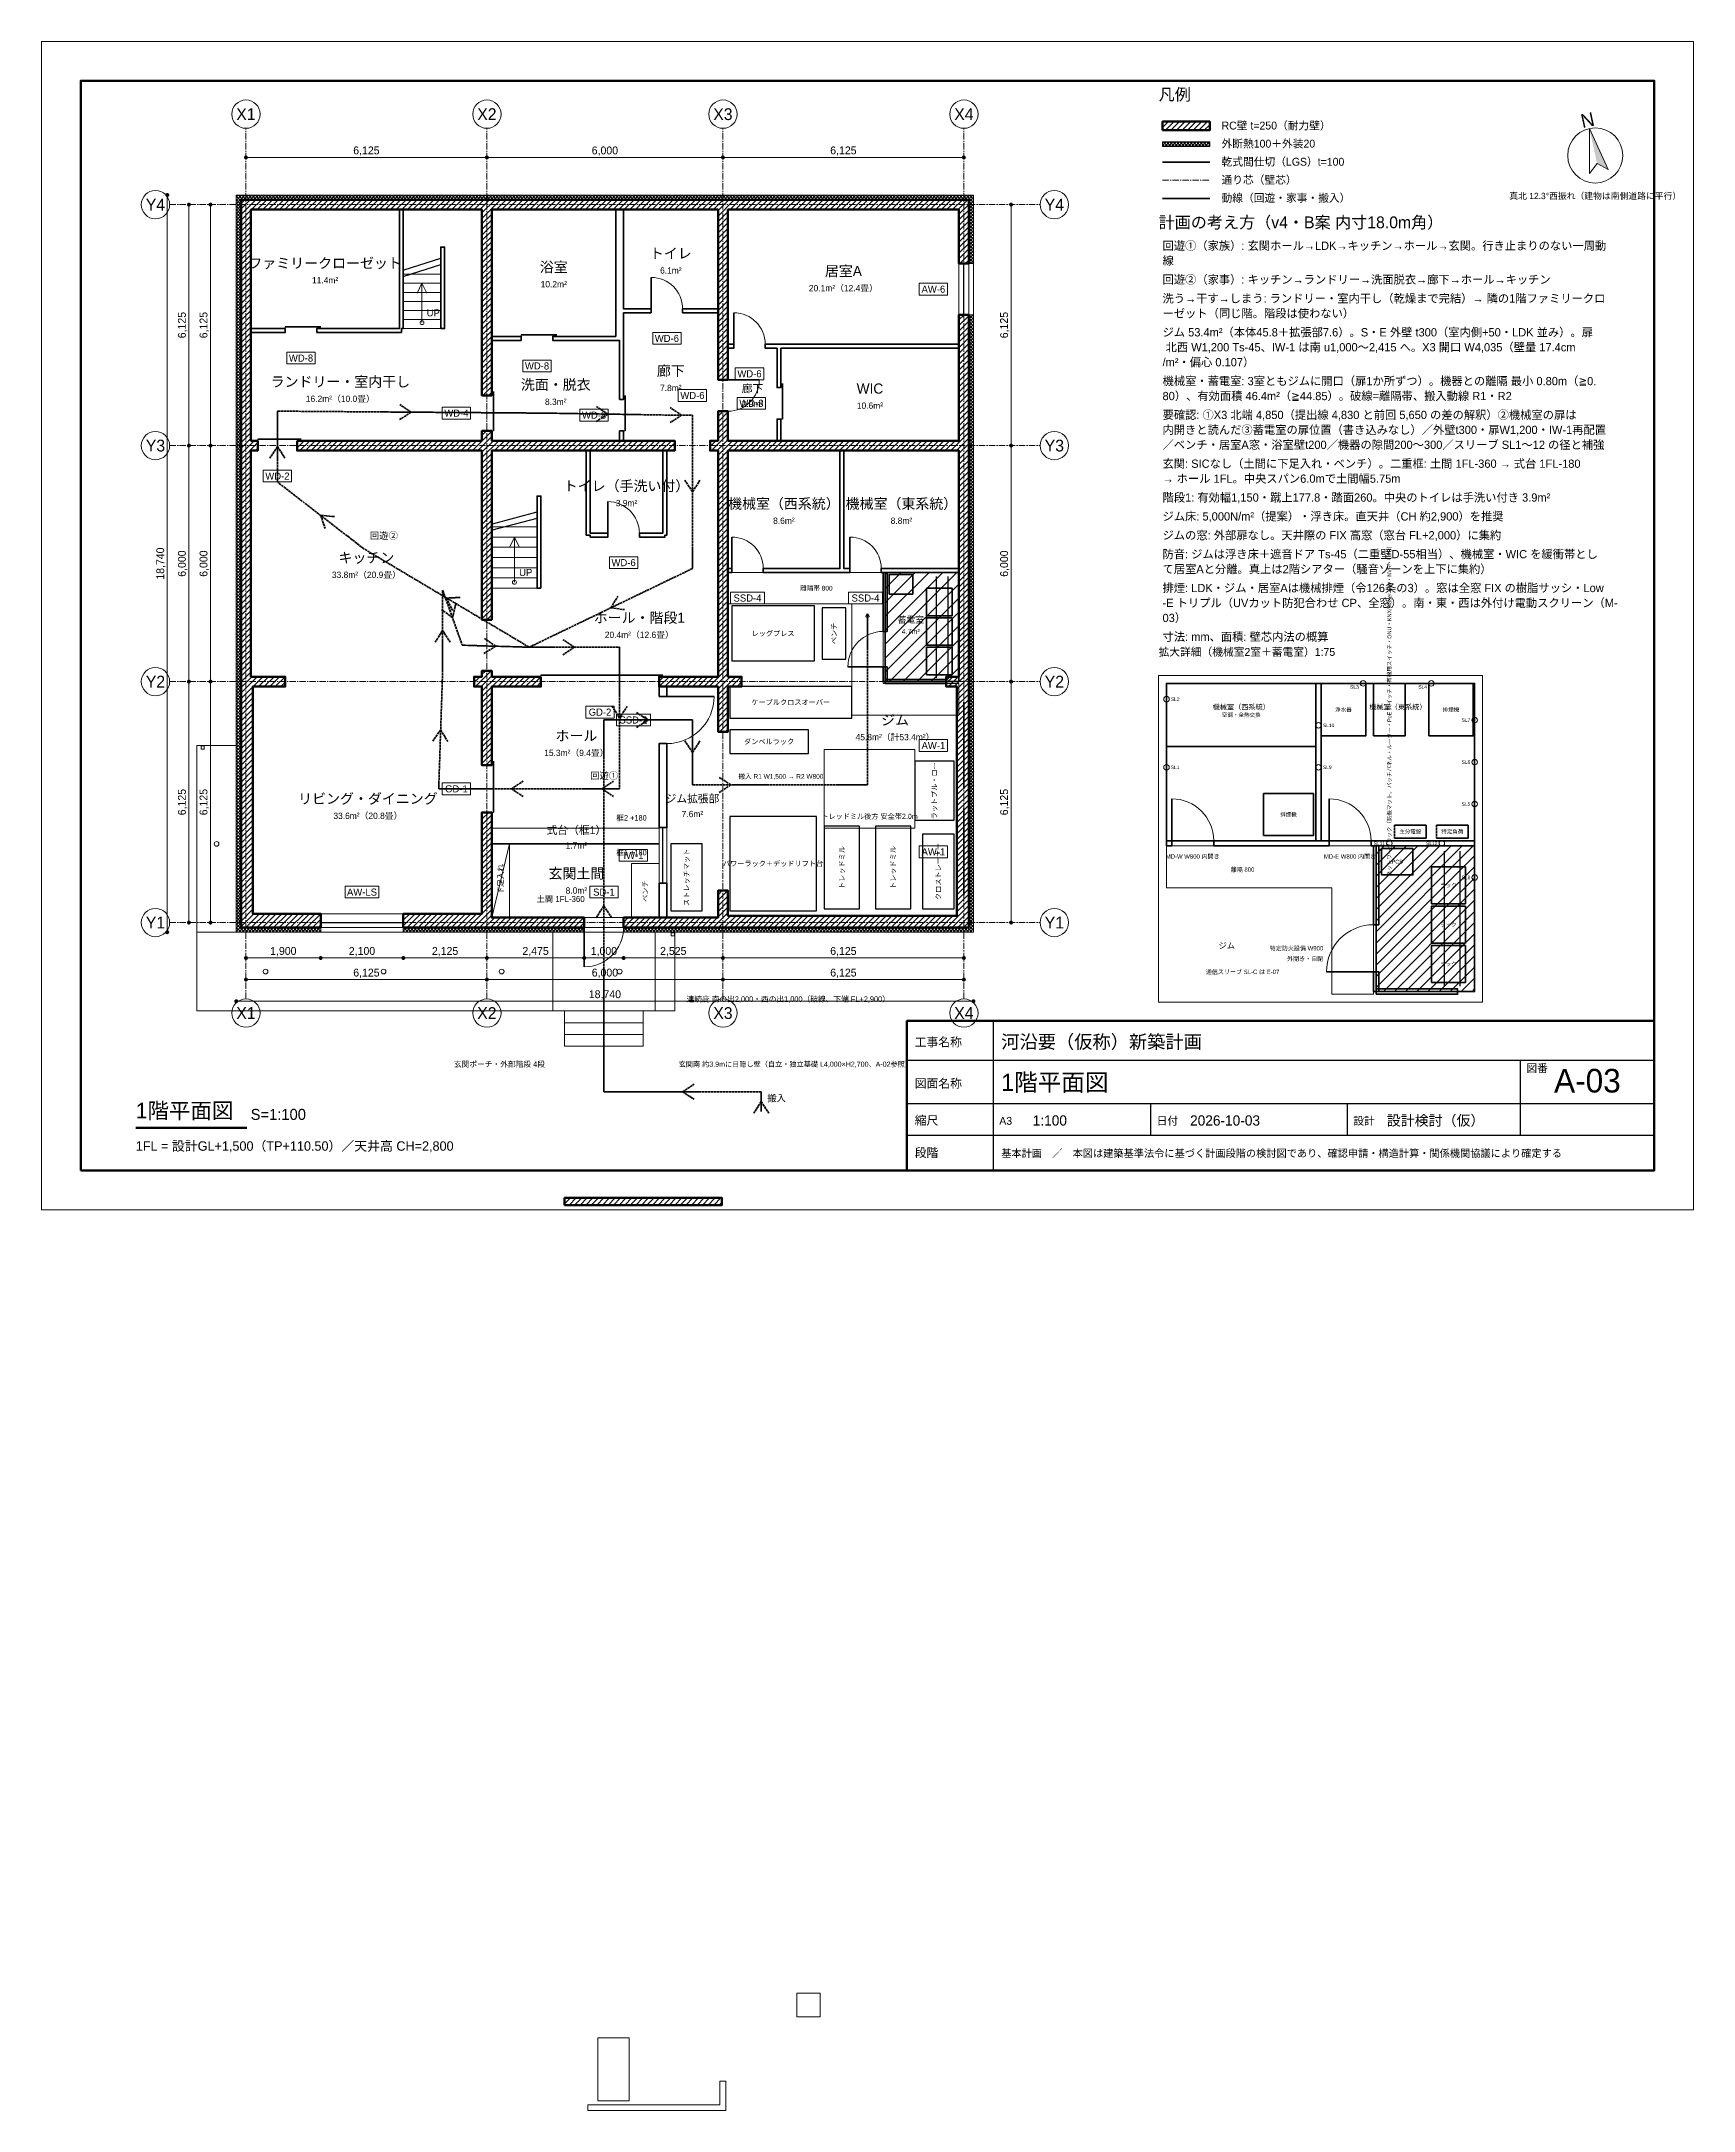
# Model space of a CAD drawing. Header units: millimetres. Extents: x 0 to 42000, y -22900 to 29700.
import ezdxf
from ezdxf.enums import TextEntityAlignment as Align

# ---------------------------------------------------------------- set-up
doc = ezdxf.new("R2010")
doc.units = ezdxf.units.MM
doc.header["$LTSCALE"] = 50
doc.linetypes.add('CENTER', pattern=[5.08, 3.175, -0.635, 0.635, -0.635])
doc.linetypes.add('DASHED', pattern=[1.524, 1.27, -0.254])
for name, color, linetype, lineweight in [('A-CUT', 7, 'Continuous', 50), ('A-CUT-HATCH', 8, 'Continuous', 9), ('A-CUT-INS', 9, 'Continuous', 9), ('A-CUT-LGS', 7, 'Continuous', 35), ('A-DIMS', 7, 'Continuous', 13), ('A-DOOR', 5, 'Continuous', 18), ('A-FLOW', 6, 'DASHED', 35), ('A-GLAZ', 5, 'Continuous', 18), ('A-GRID', 1, 'CENTER', 13), ('A-GRID-SYMB', 7, 'Continuous', 18), ('A-HIDDEN', 8, 'Continuous', 13), ('A-ROOM', 7, 'Continuous', 18), ('A-STRS', 7, 'Continuous', 18), ('A-SYMB', 7, 'Continuous', 18), ('A-TEXT', 7, 'Continuous', 18), ('A-VIS', 7, 'Continuous', 18), ('E-BATT', 1, 'Continuous', 35), ('E-POWER', 1, 'DASHED', 25), ('E-PV', 40, 'Continuous', 25), ('G-FRAME', 7, 'Continuous', 70), ('G-TABLE', 7, 'Continuous', 18), ('G-TITLE', 7, 'Continuous', 25)]:
    doc.layers.add(name, color=color, linetype=linetype, lineweight=lineweight)
doc.styles.add('JP', font='ipag.ttf')
doc.dimstyles.new('JIS', dxfattribs={"dimscale": 100, "dimtxt": 2, "dimasz": 1, "dimexe": 1, "dimexo": 1, "dimgap": 0.6, "dimtad": 1, "dimdec": 0, "dimtxsty": 'JP', "dimblk": 'DOT', "dimcen": 2.5, "dimclrd": 7, "dimclre": 7, "dimclrt": 7, "dimazin": 3, "dimtfac": 1, "dimtmove": 0, "dimatfit": 3, "dimlwd": 13, "dimlwe": 13})

# ---------------------------------------------------------------- blocks, each defined once
blk = doc.blocks.new('_DOT')
at = {"color": 0, "linetype": 'BYBLOCK'}
blk.add_line((-0.5, 0), (-1, 0), dxfattribs=at)
at = {"color": 0, "linetype": 'BYBLOCK', "const_width": 0.5}
blk.add_lwpolyline([(-0.25, 0, 1), (0.25, 0, 1)], format="xyb", close=True, dxfattribs=at)

msp = doc.modelspace()

# ---------------------------------------------------------------- hatches: boundary and pattern name
at = {"layer": 'A-CUT-HATCH'}
h = msp.add_hatch(dxfattribs=at)
h.set_pattern_fill('ANSI31', scale=31.496)
h.paths.add_polyline_path([(29700, 27440), (29700, 27660), (28500, 27660), (28500, 27440)])
h = msp.add_hatch(dxfattribs=at)
h.set_pattern_fill('ANSI31', scale=31.496)
h.paths.add_polyline_path([(5075, 25425), (5075, 25675), (23575, 25675), (23575, 25425), (23575, 24050), (23325, 24050), (23325, 25425), (17450, 25425), (17450, 21100), (17200, 21100), (17200, 25425), (11450, 25425), (11450, 20700), (11200, 20700), (11200, 25425), (5325, 25425), (5325, 19550), (5500, 19550), (5500, 19300), (5325, 19300), (5325, 13550), (6200, 13550), (6200, 13300), (5375, 13300), (5375, 7525), (7100, 7525), (7100, 7425), (7100, 7175), (5075, 7175), (5075, 7425), (5075, 7525)])
h.paths.add_polyline_path([(17450, 13300), (17450, 12150), (17200, 12150), (17200, 13300), (15700, 13300), (15700, 13550), (17200, 13550), (17200, 19300), (17000, 19300), (17000, 19550), (17200, 19550), (17200, 20300), (17450, 20300), (17450, 19550), (23325, 19550), (23325, 22750), (23575, 22750), (23575, 12900), (23575, 10700), (23575, 10200), (23575, 8000), (23575, 7475), (23575, 7425), (23575, 7175), (14800, 7175), (14800, 7425), (17200, 7425), (17200, 8115), (17450, 8115), (17450, 7475), (23275, 7475), (23275, 8000), (23275, 10200), (23275, 10700), (23275, 12900), (23275, 13300), (23000, 13300), (23000, 13550), (23325, 13550), (23325, 19300), (17450, 19300), (17450, 13550), (17800, 13550), (17800, 13300)])
h.paths.add_polyline_path([(13300, 120), (13300, 300), (17300, 300), (17300, 120)])
h.paths.add_polyline_path([(6500, 19550), (11200, 19550), (11200, 19800), (11450, 19800), (11450, 19550), (16100, 19550), (16100, 19300), (11450, 19300), (11450, 15000), (11200, 15000), (11200, 19300), (6500, 19300)])
h.paths.add_polyline_path([(9200, 7175), (9200, 7425), (9200, 7525), (11200, 7525), (11200, 10100), (11450, 10100), (11450, 7425), (13800, 7425), (13800, 7175)])
h.paths.add_polyline_path([(12700, 13550), (12700, 13300), (11450, 13300), (11450, 11300), (11200, 11300), (11200, 13300), (11000, 13300), (11000, 13550), (11200, 13550), (11200, 13700), (11450, 13700), (11450, 13550)])
at = {"layer": 'A-CUT-INS'}
h = msp.add_hatch(dxfattribs=at)
h.set_pattern_fill('ANSI37', scale=18.89764)
h.paths.add_polyline_path([(29700, 27030), (29700, 27150), (28500, 27150), (28500, 27030)])
h = msp.add_hatch(dxfattribs=at)
h.set_pattern_fill('ANSI37', scale=18.89764)
h.paths.add_polyline_path([(4955, 25675), (4955, 25795), (23695, 25795), (23695, 25675), (23695, 24050), (23575, 24050), (23575, 25675), (5075, 25675), (5075, 7175), (7100, 7175), (7100, 7055), (4955, 7055), (4955, 7175)])
h.paths.add_polyline_path([(14800, 7175), (23575, 7175), (23575, 8000), (23575, 10200), (23575, 10700), (23575, 12900), (23575, 22750), (23695, 22750), (23695, 12900), (23695, 10700), (23695, 10200), (23695, 8000), (23695, 7175), (23695, 7055), (14800, 7055)])
h.paths.add_polyline_path([(13800, 7175), (13800, 7055), (9200, 7055), (9200, 7175)])
at = {"layer": 'A-SYMB'}
msp.add_hatch(color=7, dxfattribs=at).paths.add_polyline_path([(39351.1, 27484), (39544.7, 26594.8), (39828.7, 26441.7)])
at = {"layer": 'E-BATT'}
h = msp.add_hatch(dxfattribs=at)
h.set_pattern_fill('ANSI31', scale=78.74)
h.paths.add_polyline_path([(23325, 13425), (23325, 16200), (21450, 16200), (21450, 13425)])
h = msp.add_hatch(dxfattribs=at)
h.set_pattern_fill('ANSI31', scale=62.992)
h.paths.add_polyline_path([(36433.3, 5546.7), (36433.3, 9246.7), (33933.3, 9246.7), (33933.3, 5546.7)])

# ---------------------------------------------------------------- linework, layer by layer
at = {"layer": 'A-CUT'}
msp.add_lwpolyline([(28500, 27440), (29700, 27440), (29700, 27660), (28500, 27660)], close=True, dxfattribs=at)
for points in [[(5075, 25425), (5075, 25675), (23575, 25675), (23575, 25425), (23575, 24050), (23325, 24050), (23325, 25425), (17450, 25425), (17450, 21100), (17200, 21100), (17200, 25425), (11450, 25425), (11450, 20700), (11200, 20700), (11200, 25425), (5325, 25425), (5325, 19550), (5500, 19550), (5500, 19300), (5325, 19300), (5325, 13550), (6200, 13550), (6200, 13300), (5375, 13300), (5375, 7525), (7100, 7525), (7100, 7425), (7100, 7175), (5075, 7175), (5075, 7425), (5075, 7525), (5075, 25425)], [(17450, 13300), (17450, 12150), (17200, 12150), (17200, 13300), (15700, 13300), (15700, 13550), (17200, 13550), (17200, 19300), (17000, 19300), (17000, 19550), (17200, 19550), (17200, 20300), (17450, 20300), (17450, 19550), (23325, 19550), (23325, 22750), (23575, 22750), (23575, 12900), (23575, 10700), (23575, 10200), (23575, 8000), (23575, 7475), (23575, 7425), (23575, 7175), (14800, 7175), (14800, 7425), (17200, 7425), (17200, 8115), (17450, 8115), (17450, 7475), (23275, 7475), (23275, 8000), (23275, 10200), (23275, 10700), (23275, 12900), (23275, 13300), (23000, 13300), (23000, 13550), (23325, 13550), (23325, 19300), (17450, 19300), (17450, 13550), (17800, 13550), (17800, 13300), (17450, 13300)], [(6500, 19550), (11200, 19550), (11200, 19800), (11450, 19800), (11450, 19550), (16100, 19550), (16100, 19300), (11450, 19300), (11450, 15000), (11200, 15000), (11200, 19300), (6500, 19300), (6500, 19550)], [(12700, 13550), (12700, 13300), (11450, 13300), (11450, 11300), (11200, 11300), (11200, 13300), (11000, 13300), (11000, 13550), (11200, 13550), (11200, 13700), (11450, 13700), (11450, 13550), (12700, 13550)], [(9200, 7175), (9200, 7425), (9200, 7525), (11200, 7525), (11200, 10100), (11450, 10100), (11450, 7425), (13800, 7425), (13800, 7175), (9200, 7175)], [(13300, 120), (13300, 300), (17300, 300), (17300, 120), (13300, 120)]]:
    msp.add_lwpolyline(points, dxfattribs=at)
at = {"layer": 'A-CUT-LGS'}
msp.add_line((28500, 26630), (29700, 26630), dxfattribs=at)
at = {"layer": 'A-CUT-LGS', "lineweight": 18}
msp.add_lwpolyline([(28500, 27030), (29700, 27030), (29700, 27150), (28500, 27150)], close=True, dxfattribs=at)
for points in [[(4955, 25675), (4955, 25795), (23695, 25795), (23695, 25675), (23695, 24050), (23575, 24050), (23575, 25675), (5075, 25675), (5075, 7175), (7100, 7175), (7100, 7055), (4955, 7055), (4955, 7175), (4955, 25675)], [(14800, 7175), (23575, 7175), (23575, 8000), (23575, 10200), (23575, 10700), (23575, 12900), (23575, 22750), (23695, 22750), (23695, 12900), (23695, 10700), (23695, 10200), (23695, 8000), (23695, 7175), (23695, 7055), (14800, 7055), (14800, 7175)], [(13800, 7175), (13800, 7055), (9200, 7055), (9200, 7175), (13800, 7175)]]:
    msp.add_lwpolyline(points, dxfattribs=at)
at = {"layer": 'A-CUT-LGS'}
for points in [[(7000, 22300), (7000, 22400), (9100, 22400), (9100, 25425), (9200, 25425), (9200, 22400), (9150, 22400), (9150, 22300), (7000, 22300)], [(14700, 20600), (14700, 22100), (13000, 22100), (13000, 22200), (14600, 22200), (14600, 25425), (14800, 25425), (14800, 22900), (15500, 22900), (15500, 22800), (14800, 22800), (14800, 22150), (14800, 20600), (14700, 20600)], [(10150, 22400), (10150, 24470), (10250, 24470), (10250, 22400), (10150, 22400)], [(16300, 22800), (16300, 22900), (17200, 22900), (17200, 22800), (16300, 22800)], [(5325, 22300), (5325, 22400), (6200, 22400), (6200, 22300), (5325, 22300)], [(12200, 22100), (11450, 22100), (11450, 22200), (12200, 22200), (12200, 22100)], [(17450, 21900), (17450, 22000), (17600, 22000), (17600, 21900), (17450, 21900)], [(23325, 22000), (23325, 21900), (18800, 21900), (18800, 20900), (18700, 20900), (18700, 21900), (18400, 21900), (18400, 22000), (23325, 22000)], [(18700, 19550), (18700, 20100), (18800, 20100), (18800, 19550), (18700, 19550)], [(14700, 19550), (14700, 19800), (14800, 19800), (14800, 19550), (14700, 19550)], [(13950, 17100), (13950, 17150), (13850, 17150), (13850, 19300), (13950, 19300), (13950, 17200), (14400, 17200), (14400, 17100), (13950, 17100)], [(15200, 17100), (15200, 17200), (15800, 17200), (15800, 19300), (15900, 19300), (15900, 17150), (15850, 17150), (15850, 17100), (15200, 17100)], [(18350, 16200), (18350, 16300), (20300, 16300), (20300, 19300), (20400, 19300), (20400, 16300), (20550, 16300), (20550, 16200), (18350, 16200)], [(12700, 15800), (12600, 15800), (12600, 18140), (12700, 18140), (12700, 15800)], [(17450, 16200), (17450, 16300), (17550, 16300), (17550, 16200), (17450, 16200)], [(21350, 16200), (21350, 16300), (23325, 16300), (23325, 16200), (21350, 16200)], [(15700, 13050), (15700, 13300), (15900, 13300), (15900, 13050), (15700, 13050)], [(15700, 9715), (15700, 11850), (15900, 11850), (15900, 9715), (15700, 9715)], [(15700, 7425), (15700, 8300), (15900, 8300), (15900, 7425), (15700, 7425)]]:
    msp.add_lwpolyline(points, dxfattribs=at)
for points in [[(21400, 14700), (21500, 14700), (21500, 16200), (21400, 16200)], [(21400, 13425), (21500, 13425), (21500, 13800), (21400, 13800)], [(21450, 13375), (23000, 13375), (23000, 13475), (21450, 13475)], [(28600, 9380), (32400, 9380), (32400, 13380), (28600, 13380)], [(32400, 9380), (32533.3, 9380), (32533.3, 13380), (32400, 13380)], [(32533.3, 9380), (36433.3, 9380), (36433.3, 13380), (32533.3, 13380)], [(28600, 9246.7), (28733.3, 9246.7), (28733.3, 9380), (28600, 9380)], [(29800, 9246.7), (32733.3, 9246.7), (32733.3, 9380), (29800, 9380)], [(33800, 9246.7), (36433.3, 9246.7), (36433.3, 9380), (33800, 9380)], [(33866.7, 7246.7), (34000, 7246.7), (34000, 9246.7), (33866.7, 9246.7)], [(33866.7, 5546.7), (34000, 5546.7), (34000, 6046.7), (33866.7, 6046.7)], [(33933.3, 5480), (36000, 5480), (36000, 5613.3), (33933.3, 5613.3)]]:
    msp.add_lwpolyline(points, close=True, dxfattribs=at)
at = {"layer": 'A-DOOR', "lineweight": 35}
for p, q in [((15500, 22900), (15500, 23700)), ((17600, 22000), (17600, 22800)), ((17450, 21100), (18250, 21100)), ((14400, 17200), (14400, 18000)), ((17550, 16300), (17550, 17100)), ((20550, 16300), (20550, 17100)), ((21400, 13800), (20500, 13800)), ((15900, 13050), (17100, 13050)), ((28733.3, 9380), (28733.3, 10446.7)), ((32733.3, 9380), (32733.3, 10446.7)), ((13800, 7175), (13800, 6175)), ((33866.7, 6046.7), (32666.7, 6046.7))]:
    msp.add_line(p, q, dxfattribs=at)
at = {"layer": 'A-DOOR'}
for p, q in [((6200, 22440), (6200, 22300)), ((12200, 22240), (12200, 22100)), ((18840, 20100), (18700, 20100)), ((5500, 19590), (5500, 19300)), ((11490, 19800), (11200, 19800)), ((14840, 19800), (14700, 19800)), ((12700, 13590), (12700, 13300)), ((11490, 10100), (11200, 10100))]:
    msp.add_line(p, q, dxfattribs=at)
at = {"layer": 'A-DOOR', "lineweight": 35}
for points in [[(6200, 22440), (7100, 22440)], [(12200, 22240), (13100, 22240)], [(11490, 19800), (11490, 20800)], [(14840, 19800), (14840, 20700)], [(18840, 20100), (18840, 21000)], [(5500, 19590), (6600, 19590)], [(12700, 13590), (15800, 13590)], [(11490, 10100), (11490, 11400)]]:
    msp.add_lwpolyline(points, dxfattribs=at)
at = {"layer": 'A-DOOR'}
for points in [[(4060, 11710), (4060, 11790), (4140, 11790), (4140, 11710), (4060, 11710)], [(16010, 6960), (16010, 7040), (16090, 7040), (16090, 6960), (16010, 6960)], [(19200, -20513.6), (19200, -19913.6), (19800, -19913.6), (19800, -20513.6), (19200, -20513.6)], [(14144.6, -22650), (14144.6, -21050), (14944.6, -21050), (14944.6, -22650), (14144.6, -22650)]]:
    msp.add_lwpolyline(points, dxfattribs=at)
for centre, radius, start, end in [((15500, 22900), 800, 0, 90), ((17600, 22000), 800, 0, 90), ((17450, 21100), 800, 270, 0), ((14400, 17200), 800, 0, 90), ((17550, 16300), 800, 0, 90), ((20550, 16300), 800, 0, 90), ((21400, 13800), 900, 90, 180), ((15900, 13050), 1200, 270, 0), ((28733.3, 9380), 1066.7, 0, 90), ((32733.3, 9380), 1066.7, 0, 90), ((13800, 7175), 1000, 270, 0), ((33866.7, 6046.7), 1200, 90, 180)]:
    msp.add_arc(centre, radius, start, end, dxfattribs=at)
at = {"layer": 'A-FLOW'}
for p, q in [((28500, 25710), (29700, 25710)), ((9400, 20275), (9105.4, 20086)), ((9400, 20275), (9108.2, 20468.3)), ((14400, 20225), (14103.9, 20038.4)), ((14400, 20225), (14109.8, 20420.7)), ((16275, 20200), (15981.8, 20391.2)), ((16275, 20200), (15981.8, 20008.8)), ((6000, 19400), (5808.8, 19106.8)), ((6000, 19400), (6191.2, 19106.8)), ((16550, 18250), (16358.8, 18543.2)), ((16550, 18250), (16741.2, 18543.2)), ((7100, 17650), (7448.9, 17622)), ((7100, 17650), (7215.1, 17319.5)), ((10450, 15050), (10171.4, 15261.8)), ((10300, 15550), (10649.7, 15564.3)), ((10300, 15550), (10454.2, 15235.8)), ((10450, 15050), (10531.4, 15390.4)), ((14475, 15300), (14656.1, 15599.5)), ((14475, 15300), (14822.1, 15255.1)), ((21000, 15150), (20955, 15060)), ((21000, 15150), (21045, 15060)), ((10200, 14725), (10008.8, 14431.8)), ((10200, 14725), (10391.2, 14431.8)), ((11550, 14325), (11251.3, 14142.5)), ((11550, 14325), (11262.6, 14524.7)), ((13550, 14300), (13256.8, 14491.2)), ((13550, 14300), (13256.8, 14108.8)), ((14700, 12500), (14508.8, 12793.2)), ((14700, 12500), (14891.2, 12793.2)), ((15425, 12450), (15131.8, 12641.2)), ((10150, 12200), (9949.2, 11913.3)), ((10150, 12200), (10331.3, 11900.6)), ((15425, 12450), (15131.8, 12258.8)), ((16550, 11625), (16358.8, 11918.2)), ((16550, 11625), (16741.2, 11918.2)), ((11950, 10700), (12243.2, 10891.2)), ((11950, 10700), (12243.2, 10508.8)), ((14250, 10700), (14543.2, 10891.2)), ((14250, 10700), (14543.2, 10508.8)), ((17525, 10800), (17231.8, 10991.2)), ((17525, 10800), (17231.8, 10608.8)), ((14300, 7725), (14108.8, 7431.8)), ((14300, 7725), (14491.2, 7431.8)), ((16300, 3000), (16593.2, 3191.2)), ((16300, 3000), (16593.2, 2808.8)), ((18300, 2750), (18108.8, 2456.8)), ((18300, 2750), (18491.2, 2456.8))]:
    msp.add_line(p, q, dxfattribs=at)
for points in [[(8200, 16800), (6000, 18500), (6000, 20300), (12800, 20250), (16000, 20200), (16550, 20200), (16550, 16300), (12400, 14300), (8200, 16800)], [(13800, 10700), (10100, 10700), (10200, 13700), (10200, 15750), (10700, 14350), (12400, 14300), (14700, 14300), (14700, 10700), (13800, 10700)], [(17600, 10800), (21000, 10800), (21000, 15150)], [(18300, 2500), (18300, 3000), (14300, 3000), (14300, 12450), (16550, 12450), (16550, 10800), (18500, 10800)]]:
    msp.add_lwpolyline(points, dxfattribs=at)
at = {"layer": 'A-GLAZ', "lineweight": 25}
for points in [[(23450, 22750), (23450, 24050)], [(15800, 8300), (15800, 9715)], [(7100, 7300), (9200, 7300)]]:
    msp.add_lwpolyline(points, dxfattribs=at)
at = {"layer": 'A-GRID'}
for p, q in [((5200, 5360), (5200, 27490)), ((11325, 5360), (11325, 27490)), ((17325, 5360), (17325, 27490)), ((23450, 5360), (23450, 27490)), ((28500, 26170), (29700, 26170)), ((3260, 25550), (25390, 25550)), ((3260, 19425), (25390, 19425)), ((3260, 13425), (25390, 13425)), ((3260, 7300), (25390, 7300))]:
    msp.add_line(p, q, dxfattribs=at)
at = {"layer": 'A-GRID-SYMB'}
for centre in [(5200, 27850), (11325, 27850), (17325, 27850), (23450, 27850), (2900, 25550), (25750, 25550), (2900, 19425), (25750, 19425), (2900, 13425), (25750, 13425), (2900, 7300), (25750, 7300), (5200, 5000), (11325, 5000), (17325, 5000), (23450, 5000)]:
    msp.add_circle(centre, 360, dxfattribs=at)
at = {"layer": 'A-HIDDEN', "lineweight": 25}
for p, q in [((22750, 13525), (22750, 16100)), ((23050, 13525), (23050, 16100)), ((35666.7, 5680), (35666.7, 9113.3)), ((36066.7, 5680), (36066.7, 9113.3))]:
    msp.add_line(p, q, dxfattribs=at)
at = {"layer": 'A-HIDDEN', "lineweight": 35}
for p, q in [((23450, 10700), (23450, 12900)), ((23450, 8000), (23450, 10200))]:
    msp.add_line(p, q, dxfattribs=at)
at = {"layer": 'A-HIDDEN'}
for points in [[(20600, 15400), (17450, 15400), (17450, 16200), (21400, 16200), (21400, 13375), (23325, 13375), (23325, 12575), (20600, 12575), (20600, 15400)], [(3955, 7055), (4955, 7055), (4955, 11800), (3955, 11800)], [(19900, 9700), (22200, 9700), (22200, 11700), (19900, 11700)], [(28600, 8180), (28600, 9246.7), (33866.7, 9246.7), (33866.7, 5480), (32800, 5480), (32800, 8180), (28600, 8180)], [(3955, 5055), (16100, 5055), (16100, 7055), (3955, 7055)]]:
    msp.add_lwpolyline(points, close=True, dxfattribs=at)
at = {"layer": 'A-STRS', "lineweight": 25}
for p, q in [((9220, 23890), (10150, 24190)), ((9220, 23730), (10150, 24030)), ((11470, 17440), (12600, 17740)), ((11470, 17280), (12600, 17580))]:
    msp.add_line(p, q, dxfattribs=at)
at = {"layer": 'A-STRS'}
for points in [[(9200, 23780), (10150, 23780), (10150, 23550), (9200, 23550), (9200, 23780)], [(9200, 23550), (10150, 23550), (10150, 23320), (9200, 23320), (9200, 23550)], [(9200, 23320), (10150, 23320), (10150, 23090), (9200, 23090), (9200, 23320)], [(9555, 23300), (9675, 23550), (9795, 23300)], [(9675, 22550), (9675, 23550)], [(9200, 23090), (10150, 23090), (10150, 22860), (9200, 22860), (9200, 23090)], [(9200, 22860), (10150, 22860), (10150, 22630), (9200, 22630), (9200, 22860)], [(9200, 22630), (10150, 22630), (10150, 22400), (9200, 22400), (9200, 22630)], [(11450, 17360), (12600, 17360), (12600, 17100), (11450, 17100), (11450, 17360)], [(11450, 17100), (12600, 17100), (12600, 16840), (11450, 16840), (11450, 17100)], [(11450, 16840), (12600, 16840), (12600, 16580), (11450, 16580), (11450, 16840)], [(11905, 16850), (12025, 17100), (12145, 16850)], [(12025, 15950), (12025, 17100)], [(11450, 16580), (12600, 16580), (12600, 16320), (11450, 16320), (11450, 16580)], [(11450, 16320), (12600, 16320), (12600, 16060), (11450, 16060), (11450, 16320)], [(11450, 16060), (12600, 16060), (12600, 15800), (11450, 15800), (11450, 16060)], [(13000, 5055), (13000, 7055), (13800, 7055), (14800, 7055), (15600, 7055), (15600, 5055), (13000, 5055)], [(13300, 4755), (13300, 5055), (15300, 5055), (15300, 4755), (13300, 4755)], [(13300, 4455), (13300, 4755), (15300, 4755), (15300, 4455), (13300, 4455)], [(13300, 4155), (13300, 4455), (15300, 4455), (15300, 4155), (13300, 4155)]]:
    msp.add_lwpolyline(points, dxfattribs=at)
for centre in [(9675, 22550), (12025, 15950)]:
    msp.add_circle(centre, 50, dxfattribs=at)
at = {"layer": 'A-SYMB', "lineweight": 50}
msp.add_line((2400, 2080), (5220, 2080), dxfattribs=at)
at = {"layer": 'A-SYMB'}
msp.add_lwpolyline([(39351.1, 27484), (39349.9, 26337.5), (39544.7, 26594.8), (39828.7, 26441.7)], close=True, dxfattribs=at)
for centre, radius in [((39500, 26800), 700), ((33600, 13380), 70), ((35333.3, 13380), 70), ((28600, 12980), 70), ((32466.7, 12313.3), 70), ((36433.3, 12446.7), 70), ((28600, 11246.7), 70), ((32466.7, 11246.7), 70), ((36433.3, 11380), 70), ((36433.3, 10313.3), 70), ((4455, 9300), 60), ((34266.7, 9313.3), 70), ((35600, 9313.3), 70), ((36433.3, 8446.7), 70), ((5700, 6055), 60), ((8700, 6055), 60), ((11700, 6055), 60), ((14700, 6055), 60)]:
    msp.add_circle(centre, radius, dxfattribs=at)
at = {"layer": 'A-TEXT'}
for points in [[(22314.2, 23250), (23035.8, 23250), (23035.8, 23550), (22314.2, 23550)], [(15539.2, 22000), (16260.8, 22000), (16260.8, 22300), (15539.2, 22300)], [(6239.2, 21500), (6960.8, 21500), (6960.8, 21800), (6239.2, 21800)], [(12239.2, 21300), (12960.8, 21300), (12960.8, 21600), (12239.2, 21600)], [(17639.2, 21100), (18360.8, 21100), (18360.8, 21400), (17639.2, 21400)], [(16189.2, 20550), (16910.8, 20550), (16910.8, 20850), (16189.2, 20850)], [(17689.2, 20350), (18410.8, 20350), (18410.8, 20650), (17689.2, 20650)], [(10189.2, 20100), (10910.8, 20100), (10910.8, 20400), (10189.2, 20400)], [(13689.2, 20050), (14410.8, 20050), (14410.8, 20350), (13689.2, 20350)], [(5639.2, 18500), (6360.8, 18500), (6360.8, 18800), (5639.2, 18800)], [(14439.2, 16300), (15160.8, 16300), (15160.8, 16600), (14439.2, 16600)], [(17519, 15400), (18381, 15400), (18381, 15700), (17519, 15700)], [(20519, 15400), (21381, 15400), (21381, 15700), (20519, 15700)], [(13839.2, 12500), (14560.8, 12500), (14560.8, 12800), (13839.2, 12800)], [(14619, 12300), (15481, 12300), (15481, 12600), (14619, 12600)], [(22314.2, 11650), (23035.8, 11650), (23035.8, 11950), (22314.2, 11950)], [(10189.2, 10550), (10910.8, 10550), (10910.8, 10850), (10189.2, 10850)], [(14689.2, 8857.5), (15410.8, 8857.5), (15410.8, 9157.5), (14689.2, 9157.5)], [(22314.2, 8950), (23035.8, 8950), (23035.8, 9250), (22314.2, 9250)], [(7719, 7925), (8581, 7925), (8581, 8225), (7719, 8225)], [(13939.2, 7925), (14660.8, 7925), (14660.8, 8225), (13939.2, 8225)]]:
    msp.add_lwpolyline(points, close=True, dxfattribs=at)
at = {"layer": 'A-VIS', "lineweight": 35}
msp.add_line((11450, 9300), (15700, 9300), dxfattribs=at)
at = {"layer": 'A-VIS'}
msp.add_line((11450, 7425), (11900, 9300), dxfattribs=at)
for points in [[(23325, 22750), (23325, 24050), (23575, 24050), (23575, 22750), (23325, 22750)], [(23575, 22750), (23575, 24050), (23695, 24050), (23695, 22750), (23575, 22750)], [(15700, 9700.5), (15700, 9700), (11450, 9700), (11450, 9700.5)], [(11450, 9300), (11450, 9700), (15700, 9700), (15700, 9300), (11450, 9300)], [(15700, 8300), (15700, 9715), (15900, 9715), (15900, 8300), (15700, 8300)], [(14800, 7425), (13800, 7425), (11450, 7425), (11450, 9300), (15700, 9300), (15700, 8300), (15700, 7425), (14800, 7425)], [(7100, 7175), (7100, 7425), (7100, 7525), (9200, 7525), (9200, 7425), (9200, 7175), (7100, 7175)], [(13800, 7424.5), (13800, 7425), (14800, 7425), (14800, 7424.5)], [(7100, 7055), (7100, 7175), (9200, 7175), (9200, 7055), (7100, 7055)], [(14800, 7175.5), (14800, 7175), (13800, 7175), (13800, 7175.5)], [(13800, 7174.5), (13800, 7175), (14800, 7175), (14800, 7174.5)], [(14800, 7055.5), (14800, 7055), (13800, 7055), (13800, 7055.5)], [(13887.9, -22900), (13887.9, -22750), (17250, -22750), (17250, -22150), (17400, -22150), (17400, -22750), (17400, -22900), (13887.9, -22900)]]:
    msp.add_lwpolyline(points, dxfattribs=at)
at = {"layer": 'A-VIS', "lineweight": 25}
for points in [[(17550, 13950), (19650, 13950), (19650, 15350), (17550, 15350)], [(19850, 14000), (20450, 14000), (20450, 15300), (19850, 15300)], [(17500, 12500), (20600, 12500), (20600, 13300), (17500, 13300)], [(17500, 11600), (19500, 11600), (19500, 12200), (17500, 12200)], [(22200, 9900), (23200, 9900), (23200, 11400), (22200, 11400)], [(17500, 7600), (19700, 7600), (19700, 10000), (17500, 10000)], [(19900, 7650), (20800, 7650), (20800, 9750), (19900, 9750)], [(21200, 7650), (22100, 7650), (22100, 9750), (21200, 9750)], [(22400, 7650), (23200, 7650), (23200, 9550), (22400, 9550)], [(16000, 7600), (16800, 7600), (16800, 9300), (16000, 9300)]]:
    msp.add_lwpolyline(points, close=True, dxfattribs=at)
at = {"layer": 'A-VIS', "lineweight": 35}
for points in [[(28600, 11780), (32400, 11780), (32400, 13380), (28600, 13380)], [(32533.3, 12046.7), (33666.7, 12046.7), (33666.7, 13380), (32533.3, 13380)], [(33866.7, 12046.7), (34666.7, 12046.7), (34666.7, 13380), (33866.7, 13380)], [(35266.7, 12046.7), (36400, 12046.7), (36400, 13380), (35266.7, 13380)], [(31066.7, 9513.3), (32333.3, 9513.3), (32333.3, 10580), (31066.7, 10580)]]:
    msp.add_lwpolyline(points, close=True, dxfattribs=at)
at = {"layer": 'A-VIS'}
for points in [[(11450, 7425), (11900, 7425), (11900, 9300), (11450, 9300)], [(15000, 7425), (15700, 7425), (15700, 8800), (15000, 8800)]]:
    msp.add_lwpolyline(points, close=True, dxfattribs=at)
at = {"layer": 'E-BATT'}
for points in [[(21450, 13425), (23325, 13425), (23325, 16200), (21450, 16200)], [(33933.3, 5546.7), (36433.3, 5546.7), (36433.3, 9246.7), (33933.3, 9246.7)]]:
    msp.add_lwpolyline(points, close=True, dxfattribs=at)
at = {"layer": 'E-BATT', "lineweight": 35}
for points in [[(22500, 15100), (23150, 15100), (23150, 15800), (22500, 15800)], [(22500, 14350), (23150, 14350), (23150, 15050), (22500, 15050)], [(22500, 13600), (23150, 13600), (23150, 14300), (22500, 14300)], [(35333.3, 7780), (36200, 7780), (36200, 8713.3), (35333.3, 8713.3)], [(35333.3, 6780), (36200, 6780), (36200, 7713.3), (35333.3, 7713.3)], [(35333.3, 5780), (36200, 5780), (36200, 6713.3), (35333.3, 6713.3)]]:
    msp.add_lwpolyline(points, close=True, dxfattribs=at)
at = {"layer": 'E-POWER', "lineweight": 35}
for points in [[(34400, 9446.7), (35200, 9446.7), (35200, 9780), (34400, 9780)], [(35466.7, 9446.7), (36266.7, 9446.7), (36266.7, 9780), (35466.7, 9780)]]:
    msp.add_lwpolyline(points, close=True, dxfattribs=at)
at = {"layer": 'E-PV', "lineweight": 35}
for points in [[(21550, 15650), (22150, 15650), (22150, 16150), (21550, 16150)], [(34066.7, 8513.3), (34866.7, 8513.3), (34866.7, 9180), (34066.7, 9180)]]:
    msp.add_lwpolyline(points, close=True, dxfattribs=at)
at = {"layer": 'G-FRAME', "lineweight": 0}
msp.add_lwpolyline([(0, 0), (42000, 0), (42000, 29700), (0, 29700)], close=True, dxfattribs=at)
at = {"layer": 'G-FRAME'}
msp.add_lwpolyline([(1000, 1000), (41000, 1000), (41000, 28700), (1000, 28700)], close=True, dxfattribs=at)
at = {"layer": 'G-TABLE'}
msp.add_lwpolyline([(28400, 5280), (36633.3, 5280), (36633.3, 13580), (28400, 13580)], close=True, dxfattribs=at)
at = {"layer": 'G-TITLE'}
for p, q in [((24200, 1000), (24200, 4800)), ((22000, 3800), (41000, 3800)), ((37600, 1900), (37600, 3800)), ((22000, 2700), (41000, 2700)), ((24200, 1900), (24200, 2700)), ((28200, 1900), (28200, 2700)), ((33200, 1900), (33200, 2700)), ((22000, 1900), (41000, 1900))]:
    msp.add_line(p, q, dxfattribs=at)
at = {"layer": 'G-TITLE', "lineweight": 50}
msp.add_lwpolyline([(22000, 1000), (41000, 1000), (41000, 4800), (22000, 4800)], close=True, dxfattribs=at)

# ---------------------------------------------------------------- texts
at = {"layer": 'A-FLOW', "style": 'JP'}
for s, p in [('回遊②', (8350, 17050)), ('回遊①', (13950, 10950)), ('搬入', (18450, 2750))]:
    msp.add_text(s, height=170, dxfattribs=at).set_placement(p)
msp.add_text('搬入 R1 W1,500 → R2 W800', height=120, dxfattribs=at).set_placement((18800, 10920), align=Align.BOTTOM_CENTER)
at = {"layer": 'A-GRID-SYMB', "style": 'JP'}
for s, p in [('X1', (5200, 27850)), ('X2', (11325, 27850)), ('X3', (17325, 27850)), ('X4', (23450, 27850)), ('Y4', (2900, 25550)), ('Y4', (25750, 25550)), ('Y3', (2900, 19425)), ('Y3', (25750, 19425)), ('Y2', (2900, 13425)), ('Y2', (25750, 13425)), ('Y1', (2900, 7300)), ('Y1', (25750, 7300)), ('X1', (5200, 5000)), ('X2', (11325, 5000)), ('X3', (17325, 5000)), ('X4', (23450, 5000))]:
    msp.add_text(s, height=300, dxfattribs=at).set_placement(p, align=Align.MIDDLE_CENTER)
at = {"layer": 'A-ROOM', "style": 'JP'}
for s, height, p in [('ファミリークローゼット', 260, (7212.5, 24062.5)), ('トイレ', 260, (16000, 24312.5)), ('11.4m²', 160, (7212.5, 23627.5)), ('浴室', 260, (13025, 23962.5)), ('6.1m²', 160, (16000, 23877.5)), ('居室A', 260, (20387.5, 23862.5)), ('10.2m²', 160, (13025, 23527.5)), ('20.1m²（12.4畳）', 160, (20387.5, 23427.5)), ('ランドリー・室内干し', 260, (7600, 21050)), ('洗面・脱衣', 260, (13075, 20975)), ('廊下', 260, (16000, 21325)), ('16.2m²（10.0畳）', 160, (7600, 20615)), ('8.3m²', 160, (13075, 20540)), ('7.8m²', 160, (16000, 20890)), ('廊下', 200, (18075, 20875)), ('2.9m²', 160, (18075, 20485)), ('WIC', 260, (21062.5, 20875)), ('10.6m²', 160, (21062.5, 20440)), ('トイレ（手洗い付）', 260, (14875, 18400)), ('3.9m²', 160, (14875, 17965)), ('機械室（西系統）', 260, (18875, 17950)), ('機械室（東系統）', 260, (21862.5, 17950)), ('8.6m²', 160, (18875, 17515)), ('8.8m²', 160, (21862.5, 17515)), ('キッチン', 260, (8262.5, 16575)), ('33.8m²（20.9畳）', 160, (8262.5, 16140)), ('ホール・階段1', 260, (15200, 15050)), ('蓄電室', 160, (22100, 15000)), ('4.7m²', 130, (22100, 14700)), ('20.4m²（12.6畳）', 160, (15200, 14615)), ('機械室（西系統）', 130, (30500, 12780)), ('機械室（東系統）', 130, (34483.3, 12780)), ('ホール', 260, (13600, 12050)), ('45.8m²（計53.4m²）', 160, (21700, 12015)), ('ジム', 260, (21700, 12450)), ('15.3m²（9.4畳）', 160, (13600, 11615)), ('リビング・ダイニング', 260, (8300, 10450)), ('ジム拡張部', 200, (16550, 10450)), ('33.6m²（20.8畳）', 160, (8300, 10015)), ('7.6m²', 160, (16550, 10060)), ('式台（框1）', 200, (13600, 9650)), ('1.7m²', 160, (13600, 9260)), ('玄関土間', 260, (13600, 8550)), ('8.0m²', 160, (13600, 8115)), ('ジム', 150, (30133.3, 6713.3))]:
    msp.add_text(s, height=height, dxfattribs=at).set_placement(p, align=Align.MIDDLE_CENTER)
at = {"layer": 'A-STRS', "style": 'JP'}
for p in [(9795, 22800), (12145, 16200)]:
    msp.add_text('UP', height=180, dxfattribs=at).set_placement(p, align=Align.MIDDLE_LEFT)
at = {"layer": 'A-SYMB', "style": 'JP'}
msp.add_text('N', height=350, rotation=12.27877, dxfattribs=at).set_placement((39304.3, 27699), align=Align.MIDDLE_CENTER)
msp.add_text('真北 12.3°西振れ（建物は南側道路に平行）', height=160, dxfattribs=at).set_placement((39500, 25850), align=Align.TOP_CENTER)
for s, p in [('SL3', (33490, 13290)), ('SL4', (35223.3, 13290)), ('SL7', (36323.3, 12446.7)), ('SL6', (36323.3, 11380)), ('SL5', (36323.3, 10313.3)), ('SL11', (34156.7, 9313.3)), ('SL12', (35490, 9313.3)), ('SL8', (36323.3, 8446.7))]:
    msp.add_text(s, height=90, dxfattribs=at).set_placement(p, align=Align.MIDDLE_RIGHT)
for s, p in [('SL2', (28710, 12980)), ('SL10', (32576.7, 12313.3)), ('SL1', (28710, 11246.7)), ('SL9', (32576.7, 11246.7))]:
    msp.add_text(s, height=90, dxfattribs=at).set_placement(p, align=Align.MIDDLE_LEFT)
at = {"layer": 'A-TEXT', "style": 'JP'}
for s, height, p in [('凡例', 300, (28400, 28200)), ('RC壁 t=250（耐力壁）', 200, (30000, 27460)), ('外断熱100＋外装20', 200, (30000, 27000)), ('通り芯（壁芯）', 200, (30000, 26080)), ('乾式間仕切（LGS）t=100', 200, (30000, 26540)), ('動線（回遊・家事・搬入）', 200, (30000, 25620)), ('計画の考え方（v4・B案 内寸18.0m角）', 300, (28400, 24950)), ('線', 210, (28500, 24020)), ('回遊①（家族）: 玄関ホール→LDK→キッチン→ホール→玄関。行き止まりのない一周動', 210, (28500, 24400)), ('回遊②（家事）: キッチン→ランドリー→洗面脱衣→廊下→ホール→キッチン', 210, (28500, 23540)), ('洗う→干す→しまう: ランドリー・室内干し（乾燥まで完結）→ 隣の1階ファミリークロ', 210, (28500, 23060)), ('ーゼット（同じ階。階段は使わない）', 210, (28500, 22680)), ('ジム 53.4m²（本体45.8＋拡張部7.6）。S・E 外壁 t300（室内側+50・LDK 並み）。扉', 210, (28500, 22200)), ('/m²・偏心 0.107）', 210, (28500, 21440)), (' 北西 W1,200 Ts-45、IW-1 は南 u1,000〜2,415 へ。X3 開口 W4,035（壁量 17.4cm', 210, (28500, 21820)), ('機械室・蓄電室: 3室ともジムに開口（扉1か所ずつ）。機器との離隔 最小 0.80m（≧0.', 210, (28500, 20960)), ('80）、有効面積 46.4m²（≧44.85）。破線=離隔帯、搬入動線 R1・R2', 210, (28500, 20580)), ('要確認: ①X3 北端 4,850（提出線 4,830 と前回 5,650 の差の解釈）②機械室の扉は', 210, (28500, 20100)), ('／ベンチ・居室A窓・浴室壁t200／機器の隙間200〜300／スリーブ SL1〜12 の径と補強', 210, (28500, 19340)), ('内開きと読んだ③蓄電室の扉位置（書き込みなし）／外壁t300・扉W1,200・IW-1再配置', 210, (28500, 19720)), ('玄関: SICなし（土間に下足入れ・ベンチ）。二重框: 土間 1FL-360 → 式台 1FL-180 ', 210, (28500, 18860)), ('→ ホール 1FL。中央スパン6.0mで土間幅5.75m', 210, (28500, 18480)), ('階段1: 有効幅1,150・蹴上177.8・踏面260。中央のトイレは手洗い付き 3.9m²', 210, (28500, 18000)), ('ジム床: 5,000N/m²（提案）・浮き床。直天井（CH 約2,900）を推奨', 210, (28500, 17520)), ('ジムの窓: 外部扉なし。天井際の FIX 高窓（窓台 FL+2,000）に集約', 210, (28500, 17040)), ('防音: ジムは浮き床＋遮音ドア Ts-45（二重壁D-55相当）、機械室・WIC を緩衝帯とし', 210, (28500, 16560)), ('て居室Aと分離。真上は2階シアター（騒音ゾーンを上下に集約）', 210, (28500, 16180)), ('排煙: LDK・ジム・居室Aは機械排煙（令126条の3）。窓は全窓 FIX の樹脂サッシ・Low', 210, (28500, 15700)), ('-E トリプル（UVカット防犯合わせ CP、全窓）。南・東・西は外付け電動スクリーン（M-', 210, (28500, 15320)), ('03）', 210, (28500, 14940)), ('拡大詳細（機械室2室＋蓄電室）1:75', 200, (28400, 14080)), ('寸法: mm、面積: 壁芯内法の概算', 210, (28500, 14460)), ('1FL = 設計GL+1,500（TP+110.50）／天井高 CH=2,800', 240, (2400, 1500))]:
    msp.add_text(s, height=height, dxfattribs=at).set_placement(p)
for s, height, p in [('AW-6', 180, (22675, 23400)), ('WD-6', 180, (15900, 22150)), ('WD-8', 180, (6600, 21650)), ('WD-8', 180, (12600, 21450)), ('WD-6', 180, (18000, 21250)), ('WD-6', 180, (16550, 20700)), ('WD-8', 180, (18050, 20500)), ('WD-4', 180, (10550, 20250)), ('WD-8', 180, (14050, 20200)), ('WD-2', 180, (6000, 18650)), ('WD-6', 180, (14800, 16450)), ('離隔帯 800', 120, (19700, 15800)), ('SSD-4', 180, (17950, 15550)), ('SSD-4', 180, (20950, 15550)), ('レッグプレス', 130, (18600, 14650)), ('GD-2', 180, (14200, 12650)), ('ケーブルクロスオーバー', 130, (19050, 12900)), ('空調・全熱交換', 100, (30500, 12580)), ('浄水器', 100, (33100, 12713.3)), ('排煙機', 100, (35833.3, 12713.3)), ('SSD-2', 180, (15050, 12450)), ('ダンベルラック', 130, (18500, 11900)), ('AW-1', 180, (22675, 11800)), ('GD-1', 180, (10550, 10700)), ('トレッドミル後方 安全帯2.0m', 130, (21050, 10000)), ('排煙機', 100, (31700, 10046.7)), ('主分電盤', 100, (34800, 9613.3)), ('特定負荷', 100, (35866.7, 9613.3)), ('IW-1', 180, (15050, 9007.5)), ('AW-1', 180, (22675, 9100)), ('MD-W W800 内開き', 110, (29266.7, 8980)), ('MD-E W800 内開き', 110, (33266.7, 8980)), ('パワーラック＋デッドリフト台', 130, (18600, 8800)), ('離隔 800', 110, (30533.3, 8646.7)), ('PCS', 100, (34466.7, 8846.7)), ('AW-LS', 180, (8150, 8075)), ('土間 1FL-360', 150, (13200, 7900)), ('SD-1', 180, (14300, 8075)), ('ラック', 100, (35766.7, 8246.7)), ('ラック', 100, (35766.7, 7246.7)), ('通信スリーブ SL-C は E-07', 110, (30533.3, 6046.7)), ('ラック', 100, (35766.7, 6246.7))]:
    msp.add_text(s, height=height, dxfattribs=at).set_placement(p, align=Align.MIDDLE_CENTER)
for s, height, p in [('ネットワークラック（防振マット。パッチパネル・ルーター・PoE スイッチ・有線用スイッチ・ONU・KNX/Matter GW・NVR・UPS）', 100, (34266.7, 12713.3)), ('ベンチ', 130, (20150, 14650)), ('ラットプル・ロー', 130, (22700, 10650)), ('ストレッチマット', 130, (16400, 8450)), ('トレッドミル', 130, (20350, 8700)), ('トレッドミル', 130, (21650, 8700)), ('クロストレーナー', 130, (22800, 8600)), ('下足入れ', 140, (11675, 8400)), ('ベンチ', 130, (15350, 8100))]:
    msp.add_text(s, height=height, rotation=90, dxfattribs=at).set_placement(p, align=Align.MIDDLE_CENTER)
msp.add_text('框2 +180', height=140, dxfattribs=at).set_placement((15000, 9850), align=Align.BOTTOM_CENTER)
msp.add_text('框1 +180', height=140, dxfattribs=at).set_placement((15000, 9150), align=Align.TOP_CENTER)
for s, height, p in [('特定防火設備 W900', 110, (32586.7, 6646.7)), ('外開き・自閉', 110, (32586.7, 6380)), ('玄関ポーチ・外部階段 4段', 140, (12800, 3700))]:
    msp.add_text(s, height=height, dxfattribs=at).set_placement(p, align=Align.MIDDLE_RIGHT)
for s, height, p in [('連続庇 南の出2,000・西の出1,000（破線、下端 FL+2,900）', 140, (16400, 5355)), ('玄関南 約3.9mに目隠し壁（自立・独立基礎 L4,000×H2,700、A-02参照）', 130, (16200, 3700))]:
    msp.add_text(s, height=height, dxfattribs=at).set_placement(p, align=Align.MIDDLE_LEFT)
for s, height, p in [('1階平面図', 400, (2400, 2200)), ('S=1:100', 280, (5320, 2200))]:
    msp.add_text(s, height=height, dxfattribs=at).set_placement(p, align=Align.BOTTOM_LEFT)
at = {"layer": 'G-TITLE', "style": 'JP'}
for s, height, p in [('工事名称', 220, (22200, 4150)), ('河沿要（仮称）新築計画', 340, (24400, 4100)), ('図番', 200, (37750, 3500)), ('図面名称', 220, (22200, 3100)), ('1階平面図', 440, (24400, 3020)), ('縮尺', 220, (22200, 2160)), ('A3', 200, (24350, 2160)), ('1:100', 260, (25200, 2140)), ('日付', 200, (28350, 2160)), ('2026-10-03', 260, (29200, 2140)), ('設計', 200, (33350, 2160)), ('設計検討（仮）', 260, (34200, 2140)), ('段階', 220, (22200, 1340)), ('基本計画\u3000／\u3000本図は建築基準法令に基づく計画段階の検討図であり、確認申請・構造計算・関係機関協議により確定する', 190, (24400, 1340))]:
    msp.add_text(s, height=height, dxfattribs=at).set_placement(p)
msp.add_text('A-03', height=600, dxfattribs=at).set_placement((39300, 2800), align=Align.BOTTOM_CENTER)

# ---------------------------------------------------------------- dimensions: what is measured, and where the dimension line sits
at = {"layer": 'A-DIMS'}
for base, p1, p2, text in [((5200, 26750), (5200, 26750), (11325, 26750), '6,125'), ((11325, 26750), (11325, 26750), (17325, 26750), '6,000'), ((17325, 26750), (17325, 26750), (23450, 26750), '6,125'), ((5200, 6400), (5200, 6400), (7100, 6400), '1,900'), ((7100, 6400), (7100, 6400), (9200, 6400), '2,100'), ((9200, 6400), (9200, 6400), (11325, 6400), '2,125'), ((11325, 6400), (11325, 6400), (13800, 6400), '2,475'), ((13800, 6400), (13800, 6400), (14800, 6400), '1,000'), ((14800, 6400), (14800, 6400), (17325, 6400), '2,525'), ((17325, 6400), (17325, 6400), (23450, 6400), '6,125'), ((5200, 5850), (5200, 5850), (11325, 5850), '6,125'), ((11325, 5850), (11325, 5850), (17325, 5850), '6,000'), ((17325, 5850), (17325, 5850), (23450, 5850), '6,125'), ((4955, 5300), (4955, 5300), (23695, 5300), '18,740')]:
    msp.add_linear_dim(base=base, p1=p1, p2=p2, text=text, dimstyle='JIS', dxfattribs=at).render()
for base, p1, p2, text in [((3200, 7055), (3200, 7055), (3200, 25795), '18,740'), ((3750, 19425), (3750, 19425), (3750, 25550), '6,125'), ((4300, 19425), (4300, 19425), (4300, 25550), '6,125'), ((24650, 19425), (24650, 19425), (24650, 25550), '6,125'), ((3750, 13425), (3750, 13425), (3750, 19425), '6,000'), ((4300, 13425), (4300, 13425), (4300, 19425), '6,000'), ((24650, 13425), (24650, 13425), (24650, 19425), '6,000'), ((3750, 7300), (3750, 7300), (3750, 13425), '6,125'), ((4300, 7300), (4300, 7300), (4300, 13425), '6,125'), ((24650, 7300), (24650, 7300), (24650, 13425), '6,125')]:
    msp.add_linear_dim(base=base, p1=p1, p2=p2, angle=90, text=text, dimstyle='JIS', dxfattribs=at).render()

doc.saveas('drawing.dxf')
